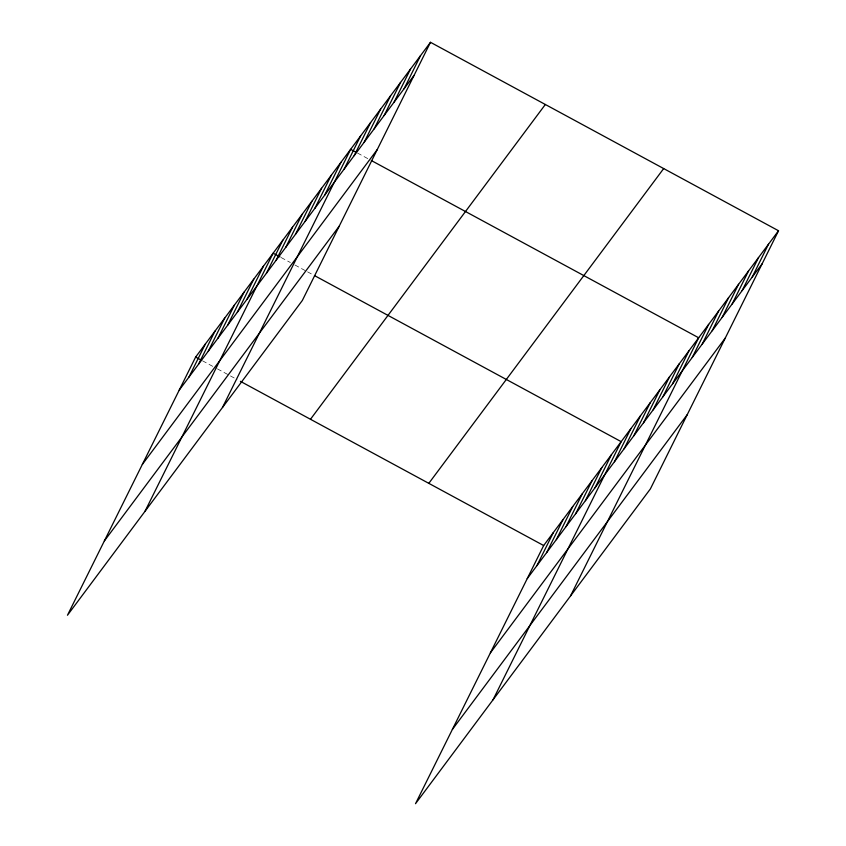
<?xml version="1.0" encoding="UTF-8"?>
<svg xmlns="http://www.w3.org/2000/svg" width="846" height="846" viewBox="0 0 846 846"><rect width="100%" height="100%" fill="white"/><g stroke="black" fill="none" stroke-linecap="round" stroke-linejoin="round"><path stroke-width="0.63" stroke-dasharray="4.23 3.17" d="M357.53 153.052L367.862 158.657M281.168 257.554L290.358 262.524M294.947 265.02L306.432 271.238M307.584 271.862L313.327 274.971M202.511 360.808L216.301 368.274M217.443 368.898L236.975 379.463"/><path stroke-width="1.27" d="M430.487 42.3L195.627 357.075L67.469 615.243L302.339 300.467L430.487 42.3L778.532 230.757L650.373 488.925L415.513 803.7L543.661 545.533L778.532 230.757M188.901 377.157L205.314 344.089M198.588 364.171L215 331.103M208.275 351.185L224.687 318.128M217.961 338.199L234.374 305.142M227.648 325.224L244.06 292.156M237.335 312.237L253.758 279.169M247.032 299.251L263.444 266.183M144.973 511.365L273.131 253.197L280.015 256.93M266.405 273.279L282.818 240.211M276.092 260.293L292.505 227.236M285.779 247.307L302.191 214.25M295.466 234.331L311.878 201.263M305.152 221.345L321.575 188.277M314.849 208.359L331.262 175.291M324.536 195.373L340.949 162.305M222.477 407.486L350.635 149.33L356.378 152.439M344.206 169.01L360.618 135.942M354.188 155.632L370.601 122.564M364.171 142.255L380.584 109.187M374.154 128.878L390.566 95.809M384.126 115.5L400.549 82.432M394.109 102.123L410.522 69.055M404.092 88.745L420.504 55.677M536.935 565.614L553.358 532.546M546.632 552.628L563.045 519.56M556.319 539.642L572.731 506.574M566.006 526.656L582.418 493.599M575.692 513.67L592.105 480.613M585.379 500.695L601.792 467.627M595.066 487.708L611.478 454.64M493.017 699.822L621.176 441.654L314.479 275.585M614.45 461.736L630.862 428.668M624.137 448.75L640.549 415.693M633.823 435.764L650.236 402.707M643.51 422.789L659.922 389.72M653.197 409.802L669.609 376.734M662.883 396.816L679.296 363.748M672.57 383.83L688.993 350.762M570.521 595.944L698.68 337.776L371.309 160.518M692.25 357.467L708.662 324.399M702.222 344.089L718.645 311.021M712.205 330.712L728.618 297.644M722.188 317.335L738.6 284.267M732.171 303.957L748.583 270.889M742.154 290.58L758.566 257.512M752.136 277.202L768.549 244.134M179.215 390.143L414.075 75.368M142.34 464.422L377.2 149.647M104.344 540.964L339.214 226.178M310.482 419.267L545.342 104.492M428.816 483.341L663.676 168.566M527.248 578.601L762.119 263.825M490.373 652.879L725.244 338.104M452.388 729.421L687.248 414.635M195.627 357.075L201.369 360.185M240.412 381.335L543.661 545.533"/></g></svg>
